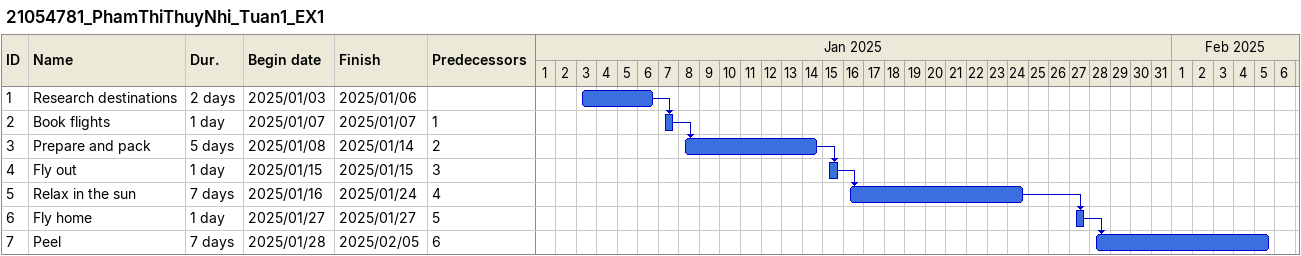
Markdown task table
21054781_PhamThiThuyNhi_Tuan1_EX1

| ID | Task | Duration | Start | Finish | Predecessors |
|---|---|---|---|---|---|
| 1 | Research destinations | 2d | 2025-01-03 | 2025-01-06 |  |
| 2 | Book flights | 1d | 2025-01-07 | 2025-01-07 | 1 |
| 3 | Prepare and pack | 5d | 2025-01-08 | 2025-01-14 | 2 |
| 4 | Fly out | 1d | 2025-01-15 | 2025-01-15 | 3 |
| 5 | Relax in the sun | 7d | 2025-01-16 | 2025-01-24 | 4 |
| 6 | Fly home | 1d | 2025-01-27 | 2025-01-27 | 5 |
| 7 | Peel | 7d | 2025-01-28 | 2025-02-05 | 6 |
